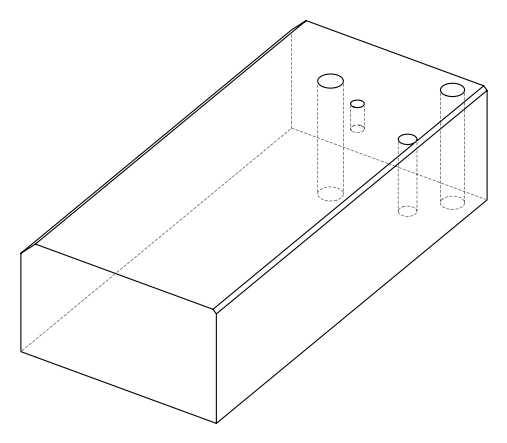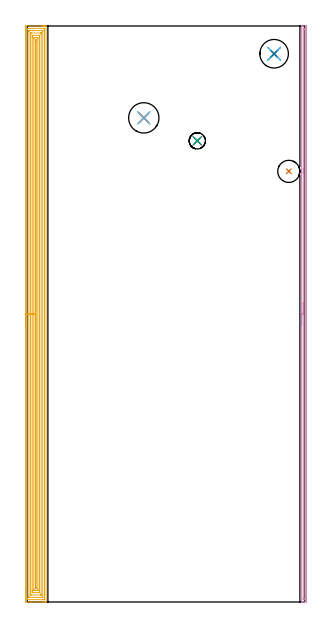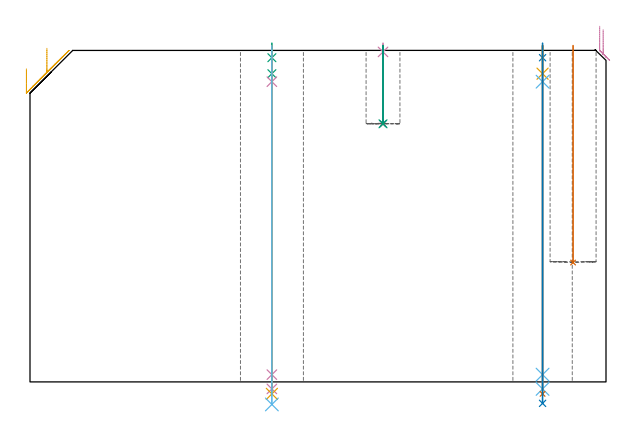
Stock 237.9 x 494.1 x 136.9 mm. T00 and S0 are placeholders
(PLAN: 17 operations, 13 tool changes, 40.5 min)
(1 INDEXABLE_INSERT_DRILL_BLIND_HOLE_FROM_SOLID | STEP1POCKET | NXT0302_009 | 0.36 min | 24721 mm3)
(2 SPOT_DRILL | STEP1HOLE | NXT0321_9005460120000 | 0.05 min | 182 mm3)
(3 SPOT_DRILL_1 | STEP1HOLE_1 | NXT0321_9005460120000 | 0.05 min | 183 mm3)
(4 SPOT_DRILL_2 | STEP1POCKET_1 | NXT0321_9005460120000 | 0.03 min | 1 mm3)
(5 DRILL_BLIND_HOLE_INTO_CENTER | STEP1HOLE | NXT0301_035 | 0.05 min | 207 mm3)
(6 GUN_DRILL_THROUGH_HOLE | STEP1HOLE | UGT0307_002 | 0.62 min | 3555 mm3)
(7 SPADE_DRILL_TO_ENLARGE_THROUGH_HOLE | STEP1HOLE | UGT0306_006 | 0.58 min | 21810 mm3)
(8 DRILL_TO_ENLARGE_THROUGH_HOLE | STEP1HOLE | UGT0301_058 | 0.59 min | 38697 mm3)
(9 DRILL_BLIND_HOLE_INTO_CENTER_1 | STEP1HOLE_1 | NXT0301_035 | 0.05 min | 205 mm3)
(10 GUN_DRILL_THROUGH_HOLE_1 | STEP1HOLE_1 | UGT0307_002 | 0.62 min | 3555 mm3)
(11 SPADE_DRILL_TO_ENLARGE_THROUGH_HOLE_1 | STEP1HOLE_1 | UGT0306_006 | 0.58 min | 21808 mm3)
(12 DRILL_TO_ENLARGE_THROUGH_HOLE_1 | STEP1HOLE_1 | UGT0301_387 | 0.59 min | 46832 mm3)
(13 DRILL_BLIND_HOLE_INTO_CENTER_2 | STEP1POCKET_1 | NXT0301_039 | 0.13 min | 1052 mm3)
(14 DRILL_TO_ENLARGE_BLIND_HOLE | STEP1POCKET_1 | UGT0301_374 | 0.13 min | 2955 mm3)
(15 BORE_BLIND_HOLE | STEP1POCKET_1 | UGT0332_064 | 0.13 min | 636 mm3)
(16 AREA_MILL | FG_CHAMFER_SURFACE | UGT0205_001 | 8.07 min | 4158 mm3)
(17 AREA_MILL_1 | FG_CHAMFER_SURFACE_1 | UGT0205_001 | 27.89 min | 76521 mm3)
(TOOL NXT0302_009 | Index. Insert Drill 19mm [880-D1900L25-05] | D19 PA176 FL95 Z2)
(TOOL NXT0321_9005460120000 | NC Spot Drill, 142deg, 12mm, Carbide, Uncoated | D12 PA142 FL30 Z2)
(TOOL NXT0301_035 | Carbide Drill 6.4mm [860.1-0640-032A1-MM 2214] | D6.4 PA140 FL53 Z2)
(TOOL UGT0307_002 | Gun Drill 6 mm | D6 PA130 FL24 Z1)
(TOOL UGT0306_006 | Spade Drill 15.5mm | D15.5 PA132 FL10 Z2)
(TOOL UGT0301_058 | Twist Drill 24.5 mm | D24.5 PA118 FL160 Z2)
(TOOL UGT0301_387 | Twist Drill 26 mm | D26 PA118 FL165 Z2)
(TOOL NXT0301_039 | Carbide Drill 6.8mm [860.1-0680-034A1-MM 2214] | D6.8 PA140 FL53 Z2)
(TOOL UGT0301_374 | Twist Drill Flat Bottom 13 mm | D13 PA180 FL101 Z2)
(TOOL UGT0332_064 | 14 mm Boring Bar Slip Fit | D14)
(TOOL UGT0205_001 | Chamfer Mill 20 x 3 x 45 deg. | D20 FL50 Z2)
(OP 1 INDEXABLE_INSERT_DRILL_BLIND_HOLE_FROM_SOLID)
G17 G21 G94 G90
T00 M6
G54
G17 G0 G90 X224.3 Y369.4 S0 M3
G43 Z146.9 H1
G94 G81 G98 Z49.3 F250. R138.9
G80
M5
M2
(OP 2 SPOT_DRILL)
G17 G21 G94 G90
T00 M6
G54
G17 G0 G90 X211.7 Y470.3 S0 M3
G43 Z146.9 H0
G94 G81 G98 Z133.9 F250. R139.9
G80
M5
M2
(OP 3 SPOT_DRILL_1)
G17 G21 G94 G90
T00 M6
G54
G17 G0 G90 X99.9 Y415.3 S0 M3
G43 Z146.9 H0
G94 G81 G98 Z133.9 F250. R139.9
G80
M5
M2
(OP 4 SPOT_DRILL_2)
G17 G21 G94 G90
T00 M6
G54
G17 G0 G90 X145.8 Y395.6 S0 M3
G43 Z146.9 H0
G94 G81 G98 Z136.293 F250. R139.9
G80
M5
M2
(OP 5 DRILL_BLIND_HOLE_INTO_CENTER)
G17 G21 G94 G90
T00 M6
G54
G17 G0 G90 X211.7 Y470.3 S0 M3
G43 Z146.9 H1
G94 G81 G98 Z127.3 F250. R138.9
G80
M5
M2
(OP 6 GUN_DRILL_THROUGH_HOLE)
G17 G21 G94 G90
T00 M6
G54
G17 G0 G90 X211.7 Y470.3 M8
G43 Z146.9 H0
Z134.272
S716 M3
G94 G1 Z123.993 F125. M26
G4 X.084
Z3. F250.
G4 X.084
Z-2.899 F125.
G4 X.084
M5
M9
G0 Z134.272
Z146.9
M2
(OP 7 SPADE_DRILL_TO_ENLARGE_THROUGH_HOLE)
G17 G21 G94 G90
T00 M6
G54
G17 G0 G90 X211.7 Y470.3 S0 M3
G43 Z146.9 H0
G94 G73 G98 Z-4.951 F250. Q14.185 R138.9
G80
M5
M2
(OP 8 DRILL_TO_ENLARGE_THROUGH_HOLE)
G17 G21 G94 G90
T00 M6
G54
G17 G0 G90 X211.7 Y470.3 S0 M3
G43 Z146.9 H0
G94 G73 G98 Z-8.861 F250. Q24.293 R138.9
G80
M5
M2
(OP 9 DRILL_BLIND_HOLE_INTO_CENTER_1)
G17 G21 G94 G90
T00 M6
G54
G17 G0 G90 X99.9 Y415.3 S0 M3
G43 Z146.9 H1
G94 G81 G98 Z127.3 F250. R138.9
G80
M5
M2
(OP 10 GUN_DRILL_THROUGH_HOLE_1)
G17 G21 G94 G90
T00 M6
G54
G17 G0 G90 X99.9 Y415.3 M8
G43 Z146.9 H0
Z134.632
S716 M3
G94 G1 Z123.993 F125. M26
G4 X.084
Z3. F250.
G4 X.084
Z-2.899 F125.
G4 X.084
M5
M9
G0 Z134.632
Z146.9
M2
(OP 11 SPADE_DRILL_TO_ENLARGE_THROUGH_HOLE_1)
G17 G21 G94 G90
T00 M6
G54
G17 G0 G90 X99.9 Y415.3 S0 M3
G43 Z146.9 H0
G94 G73 G98 Z-4.951 F250. Q14.185 R138.9
G80
M5
M2
(OP 12 DRILL_TO_ENLARGE_THROUGH_HOLE_1)
G17 G21 G94 G90
T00 M6
G54
G17 G0 G90 X99.9 Y415.3 S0 M3
G43 Z146.9 H0
G94 G73 G98 Z-9.311 F250. Q24.369 R138.9
G80
M5
M2
(OP 13 DRILL_BLIND_HOLE_INTO_CENTER_2)
G17 G21 G94 G90
T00 M6
G54
G17 G0 G90 X145.8 Y395.6 S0 M3
G43 Z146.9 H1
G94 G81 G98 Z106.6 F250. R138.9
G80
M5
M2
(OP 14 DRILL_TO_ENLARGE_BLIND_HOLE)
G17 G21 G94 G90
T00 M6
G54
G17 G0 G90 X145.8 Y395.6 S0 M3
G43 Z146.9 H0
G94 G81 G98 Z106.6 F250. R138.9
G80
M5
M2
(OP 15 BORE_BLIND_HOLE)
G17 G21 G94 G90
T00 M6
G54
G17 G0 G90 X145.8 Y395.6 S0 M3
G43 Z146.9 H0
G94 G85 G98 Z106.6 F250. R138.9
G80
M5
M2
(OP 16 AREA_MILL)
G17 G21 G94 G90
T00 M6
G54
G17 G0 G90 X235.303 Y237.051 S1061 M3
G43 Z146.9 H0
Z146.897
G94 G1 Y237.089 Z146.025 F250.
Y237.203 Z145.161
Y237.392 Z144.309
Y237.654 Z143.477
Y237.988 Z142.671
Y238.391 Z141.897
Y238.859 Z141.161
Y239.39 Z140.469
Y239.98 Z139.826
Y240.623 Z139.237
Y241.315 Z138.705
Y242.051 Z138.237
Y242.825 Z137.834
Y243.631 Z137.5
Y244.463 Z137.238
Y245.314 Z137.049
Y246.179 Z136.935
Y247.051 Z136.897
X235.305 Y367.617 Z136.895
X235.307 Y368.424 Z136.892
X235.308 Y368.483 Z136.891
X235.338 Y369.093 Z136.86
X235.339 Y369.528 Z136.849
X235.34 Y369.541 Z136.85
X235.339 Y369.59 Z136.857
X235.321 Y370.066 Z136.876
X235.313 Y370.269 Z136.884
X235.309 Y370.374 Z136.888
X235.308 Y371.061 Z136.892
X235.3 Y493.935 Z136.9
X235.302 Y494.09 Z136.888
X235.412 Y494.097 Z136.78
X235.528 Y494.1 Z136.672
X235.834 Z136.365
X236.479 Z135.716
X238.543 Z133.654
X239.092 Y494.095 Z133.103
X239.393 Y494.09 Z132.803
X239.397 Y493.801 Z132.8
X239.4 Y493.488
Y493.173
Y0.612
X239.397 Y0.299 Z132.801
X239.393 Y0.01 Z132.803
X239.092 Y0. Z133.103
X237.672 Z134.524
X236.479 Z135.716
X235.528 Z136.672
X235.413 Z136.778
X235.399 Y0.001 Z136.793
X235.303 Y0.01 Z136.888
X235.3 Y0.165 Z136.9
X235.303 Y247.051 Z136.897
X236.717 Z135.483
X236.719 Y367.344 Z135.481
X236.72 Y367.591 Z135.48
X236.725 Y368.231 Z135.475
X236.73 Y368.483 Z135.47
X236.747 Y369.102 Z135.453
X236.75 Y369.376 Z135.45
X236.726 Y370.909 Z135.474
X236.724 Y371.162 Z135.476
X236.723 Y371.805 Z135.477
X236.715 Y491.703 Z135.485
X236.717 Y492.028 Z135.483
X236.718 Y492.068 Z135.482
X236.72 Y492.083 Z135.48
X236.731 Y492.09 Z135.469
X236.833 Y492.095 Z135.367
X236.963 Y492.099 Z135.237
X237.35 Z134.85
X237.835 Y492.098 Z134.365
X237.951 Y492.093 Z134.249
X237.973 Y492.091 Z134.227
X237.979 Y492.052 Z134.221
X237.983 Y491.947 Z134.217
X237.985 Y491.703 Z134.215
X237.986 Y491.051 Z134.214
Y490.81
X237.985 Y2.397 Z134.215
X237.984 Y2.072 Z134.216
X237.982 Y2.032 Z134.218
X237.98 Y2.017 Z134.22
X237.969 Y2.01 Z134.231
X237.867 Y2.005 Z134.333
X237.737 Y2.001 Z134.463
X237.35 Z134.85
X236.865 Y2.002 Z135.335
X236.749 Y2.007 Z135.451
X236.727 Y2.009 Z135.473
X236.721 Y2.049 Z135.479
X236.718 Y2.153 Z135.482
X236.716 Y2.397 Z135.484
X236.714 Y3.049 Z135.486
Y3.29
X236.717 Y247.051 Z135.483
Y247.922 Z135.521
Y248.787 Z135.635
Y249.639 Z135.823
Y250.471 Z136.086
Y251.277 Z136.42
Y252.051 Z136.822
Y252.786 Z137.291
Y253.479 Z137.822
Y254.122 Z138.412
Y254.711 Z139.055
Y255.242 Z139.747
Y255.711 Z140.483
Y256.114 Z141.256
Y256.448 Z142.062
Y256.71 Z142.894
Y256.899 Z143.746
Y257.013 Z144.611
Y257.051 Z145.483
G0 Z146.9
M5
M2
(OP 17 AREA_MILL_1)
G17 G21 G94 G90
T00 M6
G54
G17 G0 G90 X-1.5 Y237.05 S1061 M3
G43 Z146.9 H0
Z129.3
G94 G1 Y237.088 Z128.428 F250.
Y237.202 Z127.564
Y237.391 Z126.712
Y237.653 Z125.88
Y237.987 Z125.074
Y238.39 Z124.3
Y238.858 Z123.564
Y239.39 Z122.872
Y239.979 Z122.229
Y240.622 Z121.64
Y241.314 Z121.108
Y242.05 Z120.64
Y242.824 Z120.237
Y243.63 Z119.903
Y244.462 Z119.641
Y245.314 Z119.452
Y246.178 Z119.338
Y247.05 Z119.3
Y493.038
X-1.499 Y493.488 Z119.301
X-1.495 Y493.926 Z119.303
X-1.492 Y494.09 Z119.306
X-1.064 Y494.1 Z119.734
X12.419 Z133.214
X13.022 Z133.817
X13.577 Z134.374
X13.903 Z134.699
X14.458 Z135.254
X14.783 Z135.578
X15.435 Z136.234
X15.777 Z136.576
X16.101 Y494.097 Z136.892
X16.1 Y493.935 Z136.9
Y0.165
X16.102 Y0.003 Z136.892
X15.777 Y0. Z136.576
X15.434 Z136.234
X14.783 Z135.578
X13.577 Z134.374
X13.022 Z133.817
X3.372 Z124.169
X-1.274 Z119.523
X-1.342 Y0.001 Z119.455
X-1.492 Y0.01 Z119.306
X-1.499 Y0.16 Z119.299
X-1.5 Y0.612 Z119.3
Y247.05
X-0.086 Z120.714
X-0.085 Y491.603 Z120.715
X-0.084 Y491.703 Z120.716
X-0.079 Y492.09 Z120.721
X0.308 Y492.098 Z121.108
X0.697 Y492.099 Z121.497
X1.186 Y492.1 Z121.986
X13.903 Y492.099 Z134.703
X14.394 Y492.097 Z135.194
X14.594 Y492.09 Z135.394
X14.679 Y492.062 Z135.479
X14.684 Y491.803 Z135.484
X14.685 Y491.703 Z135.485
X14.686 Y490.909 Z135.486
X14.685 Y2.497 Z135.485
X14.684 Y2.397 Z135.484
X14.679 Y2.01 Z135.479
X14.292 Y2.002 Z135.092
X13.903 Y2.001 Z134.703
X13.414 Y2. Z134.214
X0.697 Y2.001 Z121.497
X0.206 Y2.003 Z121.006
X0.006 Y2.01 Z120.806
X-0.079 Y2.038 Z120.721
X-0.084 Y2.297 Z120.716
X-0.085 Y2.397 Z120.715
X-0.086 Y3.191 Z120.714
Y247.05
X1.328 Z122.128
X1.329 Y489.276 Z122.129
X1.333 Y489.917 Z122.133
X1.335 Y490.042 Z122.135
X1.343 Y490.091 Z122.143
X1.4 Y490.096 Z122.2
X1.578 Y490.099 Z122.378
X2.277 Y490.1 Z123.077
X4.918 Z125.718
X13.022 Y490.099 Z133.822
X13.203 Y490.094 Z134.003
X13.253 Y490.09 Z134.053
X13.265 Y490.083 Z134.065
X13.267 Y490.067 Z134.067
X13.27 Y490.001 Z134.07
X13.271 Y489.917 Z134.071
Y489.664
Y4.824
X13.267 Y4.183 Z134.067
X13.264 Y4.058 Z134.064
X13.257 Y4.009 Z134.057
X13.199 Y4.004 Z133.999
X13.022 Y4.002 Z133.822
X12.323 Y4. Z133.123
X9.681 Z130.481
X1.578 Y4.001 Z122.378
X1.397 Y4.006 Z122.197
X1.347 Y4.01 Z122.147
X1.335 Y4.017 Z122.135
X1.333 Y4.033 Z122.133
X1.33 Y4.099 Z122.13
X1.329 Y4.183 Z122.129
X1.328 Y4.436 Z122.128
Y247.05
X2.743 Z123.543
Y487.238
X2.747 Y487.838 Z123.547
X2.75 Y488.042 Z123.55
X2.759 Y488.09 Z123.559
X2.807 Y488.093 Z123.607
X2.913 Y488.096 Z123.713
X3.338 Y488.1 Z124.138
X3.369 Z124.169
X11.292 Z132.092
X11.689 Y488.098 Z132.489
X11.789 Y488.095 Z132.589
X11.837 Y488.09 Z132.637
X11.851 Y488.086 Z132.651
X11.852 Y488.071 Z132.652
X11.855 Y487.972 Z132.655
X11.857 Y487.527 Z132.657
Y487.238
X11.856 Y6.862 Z132.656
X11.853 Y6.262 Z132.653
X11.85 Y6.058 Z132.65
X11.84 Y6.01 Z132.64
X11.792 Y6.007 Z132.592
X11.686 Y6.004 Z132.486
X11.262 Y6. Z132.062
X11.231 Z132.031
X3.308 Z124.108
X2.911 Y6.002 Z123.711
X2.811 Y6.005 Z123.611
X2.763 Y6.01 Z123.563
X2.749 Y6.014 Z123.549
X2.748 Y6.029 Z123.548
X2.745 Y6.128 Z123.545
X2.743 Y6.573 Z123.543
Y6.862
Y247.05
X4.157 Z124.957
Y484.622
X4.161 Y485.452 Z124.961
X4.163 Y485.509 Z124.963
X4.219 Y486.09 Z125.019
X4.464 Y486.096 Z125.264
X5.099 Y486.099 Z125.899
X5.341 Y486.1 Z126.141
X9.744 Y486.098 Z130.544
X10.381 Y486.09 Z131.181
X10.436 Y485.452 Z131.236
X10.44 Y485.393 Z131.24
X10.443 Y484.559 Z131.243
Y484.497
Y9.478
X10.439 Y8.648 Z131.239
X10.437 Y8.591 Z131.237
X10.381 Y8.01 Z131.181
X10.136 Y8.004 Z130.936
X9.501 Y8.001 Z130.301
X9.259 Y8. Z130.059
X4.856 Y8.002 Z125.656
X4.219 Y8.01 Z125.019
X4.164 Y8.648 Z124.964
X4.16 Y8.707 Z124.96
X4.157 Y9.541 Z124.957
Y9.603
Y247.05
X5.571 Z126.371
Y483.188
X5.573 Y483.667 Z126.373
X5.577 Y484.075 Z126.377
X5.583 Y484.091 Z126.383
X5.606 Y484.095 Z126.406
X5.659 Y484.099 Z126.459
X8.195 Z128.995
X8.621 Y484.09 Z129.421
X9.022 Y484.071 Z129.822
X9.026 Y483.667 Z129.826
X9.028 Y483.253 Z129.828
X9.029 Y10.912 Z129.829
X9.027 Y10.433 Z129.827
X9.023 Y10.025 Z129.823
X9.017 Y10.009 Z129.817
X8.994 Y10.005 Z129.794
X8.941 Y10.001 Z129.741
X6.405 Z127.205
X5.979 Y10.01 Z126.779
X5.578 Y10.029 Z126.378
X5.574 Y10.433 Z126.374
X5.572 Y10.847 Z126.372
X5.571 Y247.05 Z126.371
X6.985 Z127.785
Y481.881
X6.987 Y482.04 Z127.787
X6.989 Y482.079 Z127.789
X6.992 Y482.09 Z127.792
X7.012 Y482.094 Z127.812
X7.084 Y482.098 Z127.884
X7.192 Y482.1 Z127.992
X7.524 Z128.324
X7.58 Y482.097 Z128.38
X7.597 Y482.094 Z128.397
X7.608 Y482.088 Z128.408
X7.61 Y482.066 Z128.41
X7.614 Y482.009 Z128.414
Y481.881
X7.615 Y481.753 Z128.415
X7.614 Y12.219 Z128.414
X7.613 Y12.06 Z128.413
X7.61 Y12.021 Z128.41
X7.608 Y12.01 Z128.408
X7.588 Y12.006 Z128.388
X7.516 Y12.002 Z128.316
X7.408 Y12. Z128.208
X7.076 Z127.876
X7.02 Y12.003 Z127.82
X7.003 Y12.006 Z127.803
X6.992 Y12.012 Z127.792
X6.989 Y12.034 Z127.789
X6.986 Y12.091 Z127.786
X6.985 Y13.112 Z127.785
Y247.05
Y247.922 Z127.823
Y248.786 Z127.937
Y249.638 Z128.126
Y250.47 Z128.388
Y251.276 Z128.722
Y252.05 Z129.125
Y252.786 Z129.594
Y253.478 Z130.125
Y254.121 Z130.714
Y254.71 Z131.357
Y255.242 Z132.05
Y255.71 Z132.785
Y256.113 Z133.559
Y256.447 Z134.365
Y256.709 Z135.197
Y256.898 Z136.049
Y257.012 Z136.914
Y257.05 Z137.785
G0 Z146.9
M5
M2
